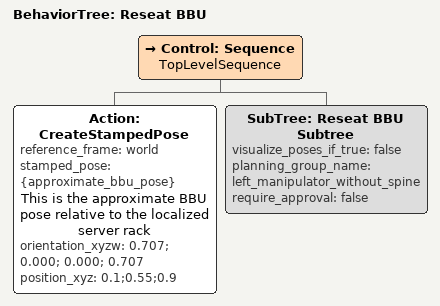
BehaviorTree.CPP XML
<?xml version="1.0" encoding="UTF-8" ?>
<root BTCPP_format="4" main_tree_to_execute="Reseat BBU">
  <BehaviorTree ID="Reseat BBU" _description="Segments the BBU grasp points using vision, generates approach and grasp poses, pulls the BBU out with controlled cartesian motions, then reverses the sequence to re-insert it.">
    <Control ID="Sequence" name="TopLevelSequence">
      <Action
        ID="CreateStampedPose"
        reference_frame="world"
        stamped_pose="{approximate_bbu_pose}"
        name="This is the approximate BBU pose relative to the localized server rack"
        orientation_xyzw="0.707; 0.000; 0.000; 0.707"
        position_xyz="0.1;0.55;0.9"
      />
      <SubTree
        ID="Reseat BBU Subtree"
        visualize_poses_if_true="false"
        planning_group_name="left_manipulator_without_spine"
        require_approval="false"
      />
    </Control>
  </BehaviorTree>
</root>
